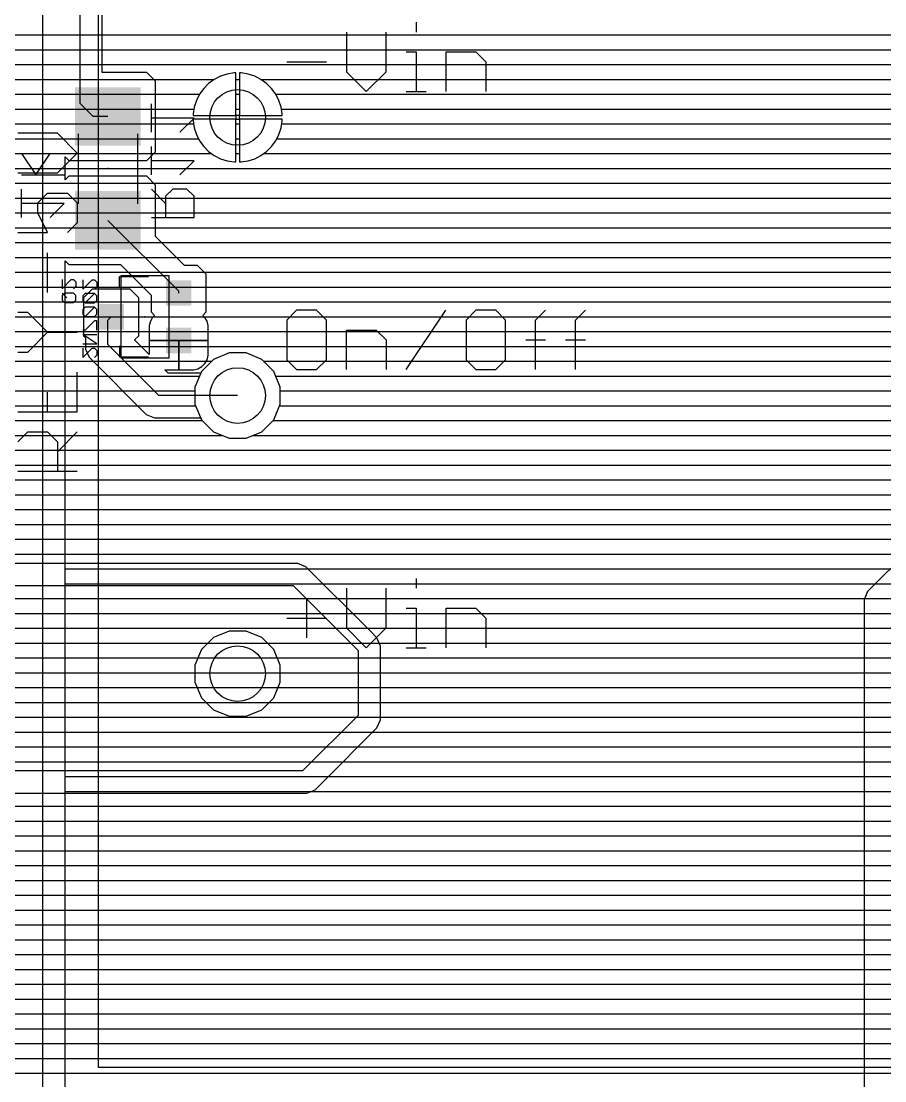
# Model space of a CAD drawing. Extents: x -0.64 to 6, y -0.15 to 7.8.
# Drawn here: x 3.266 to 4.198, y 3.976 to 5.119 of the extents above; entities that cross this region are included whole.
import ezdxf

# ---------------------------------------------------------------- set-up
doc = ezdxf.new("R2010")
doc.units = 0
for name, color, linetype in [('1', 22, 'CONTINUOUS'), ('16', 175, 'CONTINUOUS'), ('17', 82, 'CONTINUOUS'), ('21', 253, 'CONTINUOUS'), ('22', 253, 'CONTINUOUS'), ('24', 7, 'CONTINUOUS'), ('25', 253, 'CONTINUOUS'), ('26', 253, 'CONTINUOUS'), ('28', 253, 'CONTINUOUS'), ('52', 253, 'CONTINUOUS')]:
    doc.layers.add(name, color=color, linetype=linetype)

# ---------------------------------------------------------------- blocks, each defined once
blk = doc.blocks.new('RECT')
blk.add_solid([(-0.5, -0.5), (0.5, -0.5), (-0.5, 0.5), (0.5, 0.5)])
blk = doc.blocks.new('ROUNDP')
blk.add_circle((0, 0), 0.5)

msp = doc.modelspace()

# ---------------------------------------------------------------- linework, layer by layer
at = {"layer": '1'}
for p, q in [((3.18348, 5.104), (5.661, 5.104)), ((3.1756, 5.088), (5.661, 5.088)), ((3.048016, 5.072), (5.469727, 5.072)), ((3.048016, 5.056), (3.474769, 5.056)), ((3.474843, 5.056053), (3.46873, 5.051612)), ((3.481574, 5.059483), (3.474843, 5.056053)), ((3.48876, 5.061818), (3.481574, 5.059483)), ((3.496222, 5.063), (3.48876, 5.061818)), ((3.498, 5.063), (3.496222, 5.063)), ((3.498, 5.017001), (3.498, 5.063)), ((3.498, 5.056), (3.502, 5.056)), ((3.502, 5.063), (3.502, 5.017001)), ((3.503778, 5.063), (3.502, 5.063)), ((3.51124, 5.061818), (3.503778, 5.063)), ((3.518426, 5.059483), (3.51124, 5.061818)), ((3.525157, 5.056053), (3.518426, 5.059483)), ((3.53127, 5.051612), (3.525157, 5.056053)), ((3.525231, 5.056), (5.45016, 5.056)), ((3.463388, 5.04627), (3.458947, 5.040157)), ((3.46873, 5.051612), (3.463388, 5.04627)), ((3.536612, 5.04627), (3.53127, 5.051612)), ((3.541053, 5.040157), (3.536612, 5.04627)), ((3.048016, 5.04), (3.458867, 5.04)), ((3.455517, 5.033426), (3.453182, 5.02624)), ((3.458947, 5.040157), (3.455517, 5.033426)), ((3.498, 5.04), (3.502, 5.04)), ((3.544483, 5.033426), (3.541053, 5.040157)), ((3.541133, 5.04), (5.440541, 5.04)), ((3.546818, 5.02624), (3.544483, 5.033426)), ((3.217113, 5.024), (3.452827, 5.024)), ((3.453182, 5.02624), (3.452, 5.018778)), ((3.452, 5.018778), (3.452, 5.017)), ((3.498, 5.024), (3.502, 5.024)), ((3.548, 5.018778), (3.546818, 5.02624)), ((3.547173, 5.024), (5.436128, 5.024)), ((3.548, 5.017), (3.548, 5.018778)), ((3.222, 5.008), (3.45251, 5.008)), ((3.452, 5.017), (3.497999, 5.017)), ((3.497999, 5.013), (3.452, 5.013)), ((3.452, 5.013), (3.452, 5.011222)), ((3.452, 5.011222), (3.453182, 5.00376)), ((3.497999, 5.017), (3.497999, 5.013)), ((3.502, 5.017001), (3.498, 5.017001)), ((3.498, 4.967), (3.498, 5.012999)), ((3.498, 5.012999), (3.502, 5.012999)), ((3.498, 5.008), (3.502, 5.008)), ((3.502, 5.012999), (3.502, 4.967)), ((3.502001, 5.013), (3.502001, 5.017)), ((3.502001, 5.017), (3.548, 5.017)), ((3.548, 5.013), (3.502001, 5.013)), ((3.546818, 5.00376), (3.548, 5.011222)), ((3.547489, 5.008), (5.492499, 5.008)), ((3.548, 5.011222), (3.548, 5.013)), ((3.453182, 5.00376), (3.455517, 4.996574)), ((3.455517, 4.996574), (3.458947, 4.989843)), ((3.541053, 4.989843), (3.544483, 4.996574)), ((3.544483, 4.996574), (3.546818, 5.00376)), ((3.222, 4.992), (3.457847, 4.992)), ((3.458947, 4.989843), (3.463388, 4.98373)), ((3.498, 4.992), (3.502, 4.992)), ((3.536612, 4.98373), (3.541053, 4.989843)), ((3.542152, 4.992), (5.439712, 4.992)), ((3.222, 4.976), (3.472016, 4.976)), ((3.463388, 4.98373), (3.46873, 4.978388)), ((3.46873, 4.978388), (3.474843, 4.973947)), ((3.474843, 4.973947), (3.481574, 4.970517)), ((3.498, 4.976), (3.502, 4.976)), ((3.518426, 4.970517), (3.525157, 4.973947)), ((3.525157, 4.973947), (3.53127, 4.978388)), ((3.527983, 4.976), (5.448625, 4.976)), ((3.53127, 4.978388), (3.536612, 4.98373)), ((3.481574, 4.970517), (3.48876, 4.968182)), ((3.48876, 4.968182), (3.496222, 4.967)), ((3.496222, 4.967), (3.498, 4.967)), ((3.502, 4.967), (3.503778, 4.967)), ((3.503778, 4.967), (3.51124, 4.968182)), ((3.51124, 4.968182), (3.518426, 4.970517)), ((3.222, 4.96), (5.466263, 4.96)), ((3.222, 4.944), (5.661, 4.944)), ((3.222, 4.928), (5.661, 4.928)), ((3.222, 4.912), (5.48991, 4.912)), ((3.222, 4.896), (5.463192, 4.896)), ((3.222, 4.88), (5.454404, 4.88)), ((3.222, 4.864), (5.497999, 4.864)), ((3.222, 4.848), (5.455053, 4.848)), ((3.222, 4.832), (5.465118, 4.832)), ((3.222, 4.816), (5.661, 4.816)), ((3.222, 4.8), (5.661, 4.8)), ((3.222, 4.784), (5.661, 4.784)), ((3.222, 4.768), (5.661, 4.768)), ((3.49085, 4.761), (3.473943, 4.753997)), ((3.50915, 4.761), (3.49085, 4.761)), ((3.526057, 4.753997), (3.50915, 4.761)), ((3.222, 4.752), (3.471946, 4.752)), ((3.473943, 4.753997), (3.461003, 4.741057)), ((3.538997, 4.741057), (3.526057, 4.753997)), ((3.528054, 4.752), (5.471946, 4.752)), ((3.222, 4.736), (3.458908, 4.736)), ((3.461003, 4.741057), (3.454, 4.72415)), ((3.546, 4.72415), (3.538997, 4.741057)), ((3.541092, 4.736), (5.458908, 4.736)), ((3.454, 4.72415), (3.454, 4.70585)), ((3.546, 4.70585), (3.546, 4.72415)), ((3.222, 4.72), (3.454, 4.72)), ((3.546, 4.72), (5.454, 4.72)), ((3.222, 4.704), (3.454766, 4.704)), ((3.454, 4.70585), (3.461003, 4.688943)), ((3.538997, 4.688943), (3.546, 4.70585)), ((3.545234, 4.704), (5.454766, 4.704)), ((3.222, 4.688), (3.461946, 4.688)), ((3.461003, 4.688943), (3.473943, 4.676003)), ((3.526057, 4.676003), (3.538997, 4.688943)), ((3.538054, 4.688), (5.461946, 4.688)), ((3.473943, 4.676003), (3.49085, 4.669)), ((3.50915, 4.669), (3.526057, 4.676003)), ((3.222, 4.672), (3.483607, 4.672)), ((3.49085, 4.669), (3.50915, 4.669)), ((3.516392, 4.672), (5.483607, 4.672)), ((3.222, 4.656), (5.661, 4.656)), ((3.222, 4.64), (5.661, 4.64)), ((3.222, 4.624), (5.661, 4.624)), ((3.222, 4.608), (5.483608, 4.608)), ((3.222, 4.592), (5.461946, 4.592)), ((3.222, 4.576), (5.454766, 4.576)), ((3.222, 4.56), (5.454, 4.56)), ((3.222, 4.544), (5.458908, 4.544)), ((3.564774, 4.534), (3.222, 4.534)), ((3.573595, 4.530346), (3.564774, 4.534)), ((3.643595, 4.460346), (3.573595, 4.530346)), ((3.575941, 4.528), (5.471946, 4.528)), ((3.11, 4.51), (3.56, 4.51)), ((3.56, 4.51), (3.63, 4.44)), ((3.591941, 4.512), (5.661, 4.512)), ((3.096, 4.496), (3.574, 4.496)), ((3.607941, 4.496), (5.661, 4.496)), ((3.08, 4.48), (3.59, 4.48)), ((3.623941, 4.48), (5.661, 4.48)), ((3.064, 4.464), (3.606, 4.464)), ((3.639941, 4.464), (5.460612, 4.464)), ((3.650346, 4.453595), (3.643595, 4.460346)), ((3.643595, 4.460346), (3.643595, 4.460346)), ((3.06, 4.448), (3.622, 4.448)), ((3.654, 4.444774), (3.650346, 4.453595)), ((3.652664, 4.448), (5.44602, 4.448)), ((3.63, 4.44), (3.63, 4.37)), ((3.654, 4.365226), (3.654, 4.444774)), ((3.06, 4.432), (3.63, 4.432)), ((3.654, 4.432), (5.439392, 4.432)), ((3.06, 4.416), (3.63, 4.416)), ((3.654, 4.416), (5.4375, 4.416)), ((3.06, 4.4), (3.63, 4.4)), ((3.654, 4.4), (5.438564, 4.4)), ((3.06, 4.384), (3.63, 4.384)), ((3.654, 4.384), (5.445191, 4.384)), ((3.06, 4.368), (3.628, 4.368)), ((3.63, 4.37), (3.57, 4.31)), ((3.654, 4.368), (5.458612, 4.368)), ((3.590346, 4.296405), (3.650346, 4.356405)), ((3.650346, 4.356405), (3.654, 4.365226)), ((3.06, 4.352), (3.612, 4.352)), ((3.645941, 4.352), (5.661, 4.352)), ((3.074, 4.336), (3.596, 4.336)), ((3.629941, 4.336), (5.661, 4.336)), ((3.09, 4.32), (3.58, 4.32)), ((3.57, 4.31), (3.1, 4.31)), ((3.613941, 4.32), (5.661, 4.32)), ((3.597941, 4.304), (5.661, 4.304)), ((3.574774, 4.286), (3.583595, 4.289654)), ((3.579602, 4.288), (5.661, 4.288)), ((3.583595, 4.289654), (3.590346, 4.296405)), ((3.222, 4.286), (3.574774, 4.286)), ((3.222, 4.272), (5.661, 4.272)), ((3.222, 4.256), (5.661, 4.256)), ((3.222, 4.24), (5.661, 4.24)), ((3.222, 4.224), (5.661, 4.224)), ((3.222, 4.208), (5.661, 4.208)), ((3.222, 4.192), (5.661, 4.192)), ((3.222, 4.176), (5.661, 4.176)), ((3.222, 4.16), (5.661, 4.16)), ((3.222, 4.144), (5.661, 4.144)), ((3.222, 4.128), (5.661, 4.128)), ((3.222, 4.112), (5.661, 4.112)), ((3.222, 4.096), (5.661, 4.096)), ((3.222, 4.08), (5.661, 4.08)), ((3.222, 4.064), (5.661, 4.064)), ((3.222, 4.048), (5.661, 4.048)), ((3.222, 4.032), (5.661, 4.032)), ((3.222, 4.016), (5.661, 4.016)), ((3.222, 4), (5.661, 4)), ((3.222, 3.984), (5.661, 3.984))]:
    msp.add_line(p, q, dxfattribs=at)
at = {"layer": '16'}
for p, q in [((3.29, 3.53), (3.29, 5.29)), ((3.33, 5.03), (3.33, 5.29)), ((3.354, 5.06348), (3.354, 5.269452)), ((3.354, 5.104), (5.656, 5.104)), ((3.354, 5.088), (5.656, 5.088)), ((3.354, 5.072), (5.469727, 5.072)), ((3.402119, 5.06348), (3.354, 5.06348)), ((3.411492, 5.054108), (3.402119, 5.06348)), ((3.4096, 5.056), (3.474769, 5.056)), ((3.411492, 4.977861), (3.411492, 5.054108)), ((3.474843, 5.056053), (3.46873, 5.051612)), ((3.481574, 5.059483), (3.474843, 5.056053)), ((3.48876, 5.061818), (3.481574, 5.059483)), ((3.496222, 5.063), (3.48876, 5.061818)), ((3.498, 5.063), (3.496222, 5.063)), ((3.498, 5.017001), (3.498, 5.063)), ((3.498, 5.056), (3.502, 5.056)), ((3.502, 5.063), (3.502, 5.017001)), ((3.503778, 5.063), (3.502, 5.063)), ((3.51124, 5.061818), (3.503778, 5.063)), ((3.518426, 5.059483), (3.51124, 5.061818)), ((3.525157, 5.056053), (3.518426, 5.059483)), ((3.53127, 5.051612), (3.525157, 5.056053)), ((3.525231, 5.056), (5.45016, 5.056)), ((3.463388, 5.04627), (3.458947, 5.040157)), ((3.46873, 5.051612), (3.463388, 5.04627)), ((3.536612, 5.04627), (3.53127, 5.051612)), ((3.541053, 5.040157), (3.536612, 5.04627)), ((3.344016, 5.015984), (3.33, 5.03)), ((3.411492, 5.04), (3.458867, 5.04)), ((3.455517, 5.033426), (3.453182, 5.02624)), ((3.458947, 5.040157), (3.455517, 5.033426)), ((3.498, 5.04), (3.502, 5.04)), ((3.544483, 5.033426), (3.541053, 5.040157)), ((3.541133, 5.04), (5.440541, 5.04)), ((3.546818, 5.02624), (3.544483, 5.033426)), ((3.411492, 5.024), (3.452827, 5.024)), ((3.453182, 5.02624), (3.452, 5.018778)), ((3.452, 5.018778), (3.452, 5.017)), ((3.498, 5.024), (3.502, 5.024)), ((3.548, 5.018778), (3.546818, 5.02624)), ((3.547173, 5.024), (5.436128, 5.024)), ((3.548, 5.017), (3.548, 5.018778)), ((3.36, 5.015984), (3.344016, 5.015984)), ((3.411492, 5.008), (3.45251, 5.008)), ((3.452, 5.017), (3.497999, 5.017)), ((3.497999, 5.013), (3.452, 5.013)), ((3.452, 5.013), (3.452, 5.011222)), ((3.452, 5.011222), (3.453182, 5.00376)), ((3.497999, 5.017), (3.497999, 5.013)), ((3.502, 5.017001), (3.498, 5.017001)), ((3.498, 4.967), (3.498, 5.012999)), ((3.498, 5.012999), (3.502, 5.012999)), ((3.498, 5.008), (3.502, 5.008)), ((3.502, 5.012999), (3.502, 4.967)), ((3.502001, 5.013), (3.502001, 5.017)), ((3.502001, 5.017), (3.548, 5.017)), ((3.548, 5.013), (3.502001, 5.013)), ((3.546818, 5.00376), (3.548, 5.011222)), ((3.547489, 5.008), (5.492499, 5.008)), ((3.548, 5.011222), (3.548, 5.013)), ((3.453182, 5.00376), (3.455517, 4.996574)), ((3.455517, 4.996574), (3.458947, 4.989843)), ((3.541053, 4.989843), (3.544483, 4.996574)), ((3.544483, 4.996574), (3.546818, 5.00376)), ((3.411492, 4.992), (3.457847, 4.992)), ((3.458947, 4.989843), (3.463388, 4.98373)), ((3.498, 4.992), (3.502, 4.992)), ((3.536612, 4.98373), (3.541053, 4.989843)), ((3.542152, 4.992), (5.439712, 4.992)), ((3.402119, 4.968488), (3.411492, 4.977861)), ((3.409631, 4.976), (3.472016, 4.976)), ((3.463388, 4.98373), (3.46873, 4.978388)), ((3.46873, 4.978388), (3.474843, 4.973947)), ((3.474843, 4.973947), (3.481574, 4.970517)), ((3.498, 4.976), (3.502, 4.976)), ((3.518426, 4.970517), (3.525157, 4.973947)), ((3.525157, 4.973947), (3.53127, 4.978388)), ((3.527983, 4.976), (5.448625, 4.976)), ((3.53127, 4.978388), (3.536612, 4.98373)), ((3.314, 4.947631), (3.314, 4.972369)), ((3.314, 4.972369), (3.31788, 4.968488)), ((3.31788, 4.968488), (3.402119, 4.968488)), ((3.481574, 4.970517), (3.48876, 4.968182)), ((3.48876, 4.968182), (3.496222, 4.967)), ((3.496222, 4.967), (3.498, 4.967)), ((3.502, 4.967), (3.503778, 4.967)), ((3.503778, 4.967), (3.51124, 4.968182)), ((3.51124, 4.968182), (3.518426, 4.970517)), ((3.314, 4.96), (5.466263, 4.96)), ((3.31788, 4.951512), (3.314, 4.947631)), ((3.402119, 4.951512), (3.31788, 4.951512)), ((3.411492, 4.942139), (3.402119, 4.951512)), ((3.409631, 4.944), (5.656, 4.944)), ((3.411492, 4.886465), (3.411492, 4.942139)), ((3.411492, 4.928), (5.656, 4.928)), ((3.436417, 4.827598), (3.36, 4.904016)), ((3.411492, 4.912), (5.48991, 4.912)), ((3.411492, 4.896), (5.463192, 4.896)), ((3.442587, 4.85537), (3.411492, 4.886465)), ((3.417957, 4.88), (5.454404, 4.88)), ((3.314, 3.56098), (3.314, 4.8604)), ((3.314, 4.8604), (3.31788, 4.85652)), ((3.433957, 4.864), (5.497999, 4.864)), ((3.314, 4.848), (3.382075, 4.848)), ((3.31788, 4.85652), (3.373555, 4.85652)), ((3.373555, 4.85652), (3.406638, 4.823437)), ((3.456824, 4.85537), (3.442587, 4.85537)), ((3.466197, 4.845997), (3.456824, 4.85537)), ((3.464194, 4.848), (5.455053, 4.848)), ((3.466197, 4.805184), (3.466197, 4.845997)), ((3.314, 4.832), (3.398075, 4.832)), ((3.343176, 4.829779), (3.333803, 4.820407)), ((3.38399, 4.829779), (3.343176, 4.829779)), ((3.393362, 4.820407), (3.38399, 4.829779)), ((3.436417, 4.825591), (3.436417, 4.827598)), ((3.466197, 4.832), (5.465118, 4.832)), ((3.314, 4.816), (3.333803, 4.816)), ((3.333803, 4.820407), (3.333803, 4.779593)), ((3.393362, 4.779593), (3.393362, 4.820407)), ((3.393362, 4.816), (3.406638, 4.816)), ((3.406638, 4.823437), (3.406638, 4.805184)), ((3.466197, 4.816), (5.656, 4.816)), ((3.406638, 4.805184), (3.410407, 4.801414)), ((3.410407, 4.801414), (3.408234, 4.799241)), ((3.462427, 4.801414), (3.466197, 4.805184)), ((3.4646, 4.799241), (3.462427, 4.801414)), ((3.314, 4.8), (3.333803, 4.8)), ((3.36, 4.796417), (3.363583, 4.8)), ((3.36, 4.77), (3.36, 4.796417)), ((3.393362, 4.8), (3.408993, 4.8)), ((3.405864, 4.795137), (3.404638, 4.790559)), ((3.404638, 4.790559), (3.404638, 4.77441)), ((3.408234, 4.799241), (3.405864, 4.795137)), ((3.463842, 4.8), (5.656, 4.8)), ((3.46697, 4.795137), (3.4646, 4.799241)), ((3.468197, 4.790559), (3.46697, 4.795137)), ((3.468197, 4.77441), (3.468197, 4.790559)), ((3.314, 4.784), (3.333803, 4.784)), ((3.333803, 4.779593), (3.336, 4.777396)), ((3.388855, 4.775086), (3.393362, 4.779593)), ((3.393362, 4.784), (3.404638, 4.784)), ((3.468197, 4.784), (5.656, 4.784)), ((3.314, 4.768), (3.336, 4.768)), ((3.336, 4.777396), (3.336, 4.765226)), ((3.415, 4.715), (3.36, 4.77)), ((3.404638, 4.759303), (3.388855, 4.775086)), ((3.395941, 4.768), (3.404638, 4.768)), ((3.404638, 4.77441), (3.436416, 4.77441)), ((3.436416, 4.774409), (3.404638, 4.774409)), ((3.404638, 4.774409), (3.404638, 4.759303)), ((3.436416, 4.77441), (3.436416, 4.774409)), ((3.436417, 4.74263), (3.436417, 4.774408)), ((3.436417, 4.774408), (3.436418, 4.774408)), ((3.436417, 4.768), (3.436418, 4.768)), ((3.436418, 4.774408), (3.436418, 4.74263)), ((3.436419, 4.774409), (3.436419, 4.77441)), ((3.436419, 4.77441), (3.468197, 4.77441)), ((3.468197, 4.774409), (3.436419, 4.774409)), ((3.468197, 4.75826), (3.468197, 4.774409)), ((3.468197, 4.768), (5.656, 4.768)), ((3.336, 4.765226), (3.339654, 4.756405)), ((3.339654, 4.756405), (3.401405, 4.694654)), ((3.46697, 4.753682), (3.468197, 4.75826)), ((3.49085, 4.761), (3.473943, 4.753997)), ((3.50915, 4.761), (3.49085, 4.761)), ((3.526057, 4.753997), (3.50915, 4.761)), ((3.314, 4.752), (3.344059, 4.752)), ((3.436417, 4.752), (3.436418, 4.752)), ((3.452567, 4.74263), (3.457145, 4.743857)), ((3.457145, 4.743857), (3.461249, 4.746226)), ((3.473943, 4.753997), (3.461003, 4.741057)), ((3.461249, 4.746226), (3.4646, 4.749578)), ((3.4646, 4.749578), (3.46697, 4.753682)), ((3.465999, 4.752), (3.471946, 4.752)), ((3.538997, 4.741057), (3.526057, 4.753997)), ((3.528054, 4.752), (5.471946, 4.752)), ((3.314, 4.736), (3.360059, 4.736)), ((3.424941, 4.739), (3.421311, 4.74263)), ((3.421311, 4.74263), (3.436417, 4.74263)), ((3.460151, 4.739), (3.424941, 4.739)), ((3.436418, 4.74263), (3.452567, 4.74263)), ((3.461003, 4.741057), (3.460151, 4.739)), ((3.546, 4.72415), (3.538997, 4.741057)), ((3.541092, 4.736), (5.458908, 4.736)), ((3.546, 4.70585), (3.546, 4.72415)), ((3.314, 4.72), (3.376059, 4.72)), ((3.5, 4.715), (3.415, 4.715)), ((3.546, 4.72), (5.454, 4.72)), ((3.314, 4.704), (3.392059, 4.704)), ((3.538997, 4.688943), (3.546, 4.70585)), ((3.545234, 4.704), (5.454766, 4.704)), ((3.314, 4.688), (3.461946, 4.688)), ((3.401405, 4.694654), (3.410226, 4.691)), ((3.410226, 4.691), (3.460151, 4.691)), ((3.460151, 4.691), (3.461003, 4.688943)), ((3.461003, 4.688943), (3.473943, 4.676003)), ((3.526057, 4.676003), (3.538997, 4.688943)), ((3.538054, 4.688), (5.461946, 4.688)), ((3.473943, 4.676003), (3.49085, 4.669)), ((3.50915, 4.669), (3.526057, 4.676003)), ((3.314, 4.672), (3.483607, 4.672)), ((3.49085, 4.669), (3.50915, 4.669)), ((3.516392, 4.672), (5.483607, 4.672)), ((3.314, 4.656), (5.656, 4.656)), ((3.314, 4.64), (4.316059, 4.64)), ((4.309654, 4.633595), (4.179654, 4.503595)), ((3.314, 4.624), (4.300059, 4.624)), ((3.314, 4.608), (4.284059, 4.608)), ((3.314, 4.592), (4.268059, 4.592)), ((3.314, 4.576), (4.252059, 4.576)), ((3.314, 4.56), (4.236059, 4.56)), ((3.314, 4.544), (4.220059, 4.544)), ((3.314, 4.528), (4.204059, 4.528)), ((3.314, 4.512), (4.188059, 4.512)), ((3.314, 4.496), (4.176508, 4.496)), ((4.179654, 4.503595), (4.176, 4.494774)), ((4.176, 4.494774), (4.176, 1.055226)), ((3.314, 4.48), (4.176, 4.48)), ((3.314, 4.464), (4.176, 4.464)), ((3.49085, 4.461), (3.473943, 4.453997)), ((3.50915, 4.461), (3.49085, 4.461)), ((3.526057, 4.453997), (3.50915, 4.461)), ((3.314, 4.448), (3.467946, 4.448)), ((3.473943, 4.453997), (3.461003, 4.441057)), ((3.538997, 4.441057), (3.526057, 4.453997)), ((3.532054, 4.448), (4.176, 4.448)), ((3.461003, 4.441057), (3.454, 4.42415)), ((3.546, 4.42415), (3.538997, 4.441057)), ((3.314, 4.432), (3.457252, 4.432)), ((3.454, 4.42415), (3.454, 4.40585)), ((3.542748, 4.432), (4.176, 4.432)), ((3.546, 4.40585), (3.546, 4.42415)), ((3.314, 4.416), (3.454, 4.416)), ((3.546, 4.416), (4.176, 4.416)), ((3.454, 4.40585), (3.461003, 4.388943)), ((3.538997, 4.388943), (3.546, 4.40585)), ((3.314, 4.4), (3.456423, 4.4)), ((3.543577, 4.4), (4.176, 4.4)), ((3.314, 4.384), (3.465946, 4.384)), ((3.461003, 4.388943), (3.473943, 4.376003)), ((3.526057, 4.376003), (3.538997, 4.388943)), ((3.534054, 4.384), (4.176, 4.384)), ((3.314, 4.368), (4.176, 4.368)), ((3.473943, 4.376003), (3.49085, 4.369)), ((3.49085, 4.369), (3.50915, 4.369)), ((3.50915, 4.369), (3.526057, 4.376003)), ((3.314, 4.352), (4.176, 4.352)), ((3.314, 4.336), (4.176, 4.336)), ((3.314, 4.32), (4.176, 4.32)), ((3.314, 4.304), (4.176, 4.304)), ((3.314, 4.288), (4.176, 4.288)), ((3.314, 4.272), (4.176, 4.272)), ((3.314, 4.256), (4.176, 4.256)), ((3.314, 4.24), (4.176, 4.24)), ((3.314, 4.224), (4.176, 4.224)), ((3.314, 4.208), (4.176, 4.208)), ((3.314, 4.192), (4.176, 4.192)), ((3.314, 4.176), (4.176, 4.176)), ((3.314, 4.16), (4.176, 4.16)), ((3.314, 4.144), (4.176, 4.144)), ((3.314, 4.128), (4.176, 4.128)), ((3.314, 4.112), (4.176, 4.112)), ((3.314, 4.096), (4.176, 4.096)), ((3.314, 4.08), (4.176, 4.08)), ((3.314, 4.064), (4.176, 4.064)), ((3.314, 4.048), (4.176, 4.048)), ((3.314, 4.032), (4.176, 4.032)), ((3.314, 4.016), (4.176, 4.016)), ((3.314, 4), (4.176, 4)), ((3.314, 3.984), (4.176, 3.984))]:
    msp.add_line(p, q, dxfattribs=at)
at = {"layer": '21'}
for p, q in [((3.35, 3.99), (3.35, 5.44)), ((3.305648, 4.997978), (3.262945, 4.997978)), ((3.327, 4.976626), (3.305648, 4.997978)), ((3.305648, 4.955275), (3.327, 4.976626)), ((3.262945, 4.955275), (3.305648, 4.955275)), ((3.284297, 4.922847), (3.294973, 4.933523)), ((3.294973, 4.933523), (3.316324, 4.933523)), ((3.316324, 4.933523), (3.327, 4.922847)), ((3.284297, 4.912171), (3.284297, 4.922847)), ((3.327, 4.922847), (3.327, 4.901496)), ((3.294973, 4.89082), (3.284297, 4.912171)), ((3.327, 4.901496), (3.316324, 4.89082)), ((3.262945, 4.89082), (3.294973, 4.89082)), ((3.294973, 4.826365), (3.294973, 4.869068)), ((3.273621, 4.804613), (3.262945, 4.804613)), ((3.294973, 4.783261), (3.273621, 4.804613)), ((3.273621, 4.76191), (3.294973, 4.783261)), ((3.294973, 4.783261), (3.327, 4.783261)), ((3.262945, 4.76191), (3.273621, 4.76191)), ((3.327, 4.697455), (3.327, 4.740158)), ((3.294973, 4.697455), (3.294973, 4.718806)), ((3.262945, 4.697455), (3.327, 4.697455)), ((3.262945, 4.665027), (3.273621, 4.675703)), ((3.273621, 4.675703), (3.294973, 4.675703)), ((3.294973, 4.675703), (3.305648, 4.665027)), ((3.305648, 4.654352), (3.327, 4.675703)), ((3.305648, 4.665027), (3.305648, 4.633)), ((3.327, 4.633), (3.262945, 4.633)), ((5.65, 3.99), (3.35, 3.99))]:
    msp.add_line(p, q, dxfattribs=at)
at = {"layer": '22'}
for p, q in [((3.372441, 4.831496), (3.372441, 4.843307)), ((3.372441, 4.843307), (3.403937, 4.843307)), ((3.372441, 4.768504), (3.372441, 4.756693)), ((3.372441, 4.756693), (3.403937, 4.756693))]:
    msp.add_line(p, q, dxfattribs=at)
at = {"layer": '24'}
for p in [(3.36, 4.96), (3.4, 4.8)]:
    msp.add_point(p, dxfattribs=at)
at = {"layer": '25'}
for p, q in [((3.692586, 5.11773), (3.692586, 5.107055)), ((3.617455, 5.107055), (3.617455, 5.064352)), ((3.660158, 5.064352), (3.660158, 5.107055)), ((3.68191, 5.085703), (3.692586, 5.085703)), ((3.692586, 5.085703), (3.692586, 5.043)), ((3.72488, 5.043), (3.72488, 5.085703)), ((3.72488, 5.085703), (3.756907, 5.085703)), ((3.756907, 5.085703), (3.767583, 5.075027)), ((3.553, 5.075027), (3.595703, 5.075027)), ((3.617455, 5.064352), (3.638806, 5.043)), ((3.638806, 5.043), (3.660158, 5.064352)), ((3.767583, 5.075027), (3.767583, 5.043)), ((3.68191, 5.043), (3.703261, 5.043)), ((3.563676, 4.807055), (3.553, 4.796379)), ((3.585027, 4.807055), (3.563676, 4.807055)), ((3.595703, 4.796379), (3.585027, 4.807055)), ((3.68191, 4.743), (3.724613, 4.807055)), ((3.757041, 4.807055), (3.746365, 4.796379)), ((3.778392, 4.807055), (3.757041, 4.807055)), ((3.789068, 4.796379), (3.778392, 4.807055)), ((3.821496, 4.796379), (3.832171, 4.807055)), ((3.864466, 4.796379), (3.875141, 4.807055)), ((3.553, 4.796379), (3.553, 4.753676)), ((3.595703, 4.753676), (3.595703, 4.796379)), ((3.746365, 4.796379), (3.746365, 4.753676)), ((3.789068, 4.753676), (3.789068, 4.796379)), ((3.821496, 4.743), (3.821496, 4.796379)), ((3.864466, 4.743), (3.864466, 4.796379)), ((3.617455, 4.743), (3.617455, 4.785703)), ((3.617455, 4.785703), (3.649482, 4.785703)), ((3.649482, 4.785703), (3.660158, 4.775027)), ((3.660158, 4.775027), (3.660158, 4.743)), ((3.81082, 4.775027), (3.832171, 4.775027)), ((3.85379, 4.775027), (3.875141, 4.775027)), ((3.553, 4.753676), (3.563676, 4.743)), ((3.585027, 4.743), (3.595703, 4.753676)), ((3.746365, 4.753676), (3.757041, 4.743)), ((3.778392, 4.743), (3.789068, 4.753676)), ((3.563676, 4.743), (3.585027, 4.743)), ((3.757041, 4.743), (3.778392, 4.743)), ((3.692586, 4.51773), (3.692586, 4.507055)), ((3.617455, 4.507055), (3.617455, 4.464352)), ((3.660158, 4.464352), (3.660158, 4.507055)), ((3.574352, 4.496379), (3.574352, 4.453676)), ((3.68191, 4.485703), (3.692586, 4.485703)), ((3.692586, 4.485703), (3.692586, 4.443)), ((3.72488, 4.443), (3.72488, 4.485703)), ((3.72488, 4.485703), (3.756907, 4.485703)), ((3.756907, 4.485703), (3.767583, 4.475027)), ((3.553, 4.475027), (3.595703, 4.475027)), ((3.767583, 4.475027), (3.767583, 4.443)), ((3.617455, 4.464352), (3.638806, 4.443)), ((3.638806, 4.443), (3.660158, 4.464352)), ((3.68191, 4.443), (3.703261, 4.443))]:
    msp.add_line(p, q, dxfattribs=at)
at = {"layer": '26'}
for p, q in [((3.407, 4.999078), (3.407, 5.029771)), ((3.453039, 5.014425), (3.407, 5.014425)), ((3.437693, 4.999078), (3.453039, 5.014425)), ((3.407, 4.953039), (3.407, 4.983732)), ((3.453039, 4.968386), (3.407, 4.968386)), ((3.437693, 4.953039), (3.453039, 4.968386)), ((3.422346, 4.922346), (3.407, 4.937693)), ((3.43002, 4.937693), (3.422346, 4.93002)), ((3.422346, 4.93002), (3.422346, 4.907)), ((3.445366, 4.937693), (3.43002, 4.937693)), ((3.453039, 4.93002), (3.445366, 4.937693)), ((3.453039, 4.907), (3.453039, 4.93002)), ((3.407, 4.907), (3.453039, 4.907)), ((3.310563, 4.840087), (3.310563, 4.830078)), ((3.310563, 4.830078), (3.320571, 4.840087)), ((3.320571, 4.840087), (3.323074, 4.840087)), ((3.323074, 4.840087), (3.325576, 4.837585)), ((3.325576, 4.837585), (3.325576, 4.83258)), ((3.313065, 4.825354), (3.310563, 4.822852)), ((3.315567, 4.82035), (3.310563, 4.825354)), ((3.323074, 4.825354), (3.313065, 4.825354)), ((3.325576, 4.83258), (3.323074, 4.830078)), ((3.325576, 4.822852), (3.323074, 4.825354)), ((3.310563, 4.822852), (3.310563, 4.817848)), ((3.310563, 4.817848), (3.313065, 4.815346)), ((3.313065, 4.815346), (3.323074, 4.815346)), ((3.323074, 4.815346), (3.325576, 4.817848)), ((3.325576, 4.817848), (3.325576, 4.822852))]:
    msp.add_line(p, q, dxfattribs=at)
at = {"layer": '28'}
for p, q in [((3.267, 4.976059), (3.282346, 4.953039)), ((3.282346, 4.953039), (3.297693, 4.976059)), ((3.267, 4.953039), (3.313039, 4.953039)), ((3.267, 4.907), (3.267, 4.937693)), ((3.313039, 4.922346), (3.267, 4.922346)), ((3.297693, 4.907), (3.313039, 4.922346)), ((3.332945, 4.839713), (3.332945, 4.829704)), ((3.332945, 4.829704), (3.342953, 4.839713)), ((3.342953, 4.839713), (3.345455, 4.839713)), ((3.345455, 4.839713), (3.347958, 4.837211)), ((3.347958, 4.837211), (3.347958, 4.832206)), ((3.335447, 4.82498), (3.332945, 4.822478)), ((3.345455, 4.82498), (3.335447, 4.82498)), ((3.335447, 4.814972), (3.345455, 4.82498)), ((3.347958, 4.832206), (3.345455, 4.829704)), ((3.347958, 4.822478), (3.345455, 4.82498)), ((3.332945, 4.822478), (3.332945, 4.817474)), ((3.332945, 4.817474), (3.335447, 4.814972)), ((3.335447, 4.814972), (3.345455, 4.814972)), ((3.345455, 4.814972), (3.347958, 4.817474)), ((3.347958, 4.817474), (3.347958, 4.822478)), ((3.335447, 4.810248), (3.332945, 4.807745)), ((3.332945, 4.807745), (3.332945, 4.802741)), ((3.332945, 4.802741), (3.335447, 4.800239)), ((3.345455, 4.810248), (3.335447, 4.810248)), ((3.335447, 4.800239), (3.345455, 4.810248)), ((3.347958, 4.807745), (3.345455, 4.810248)), ((3.345455, 4.800239), (3.347958, 4.802741)), ((3.347958, 4.802741), (3.347958, 4.807745)), ((3.335447, 4.800239), (3.345455, 4.800239)), ((3.345455, 4.795515), (3.335447, 4.785507)), ((3.347958, 4.795515), (3.345455, 4.795515)), ((3.347958, 4.785507), (3.347958, 4.795515)), ((3.335447, 4.785507), (3.332945, 4.785507)), ((3.347958, 4.770774), (3.332945, 4.780782)), ((3.332945, 4.780782), (3.347958, 4.780782)), ((3.332945, 4.770774), (3.347958, 4.770774)), ((3.332945, 4.76605), (3.332945, 4.756041)), ((3.332945, 4.756041), (3.342953, 4.76605)), ((3.342953, 4.76605), (3.345455, 4.76605)), ((3.345455, 4.76605), (3.347958, 4.763548)), ((3.347958, 4.758544), (3.345455, 4.756041)), ((3.347958, 4.763548), (3.347958, 4.758544))]:
    msp.add_line(p, q, dxfattribs=at)
at = {"layer": '52'}
for p, q in [((3.328, 4.9975), (3.328, 4.922)), ((3.392, 4.9975), (3.392, 4.922)), ((3.426, 4.844189), (3.374, 4.844189)), ((3.374, 4.844189), (3.374, 4.755811)), ((3.426, 4.755811), (3.426, 4.844189)), ((3.374, 4.755811), (3.426, 4.755811))]:
    msp.add_line(p, q, dxfattribs=at)

# ---------------------------------------------------------------- block references
at = {"layer": '16'}
for p, xscale, yscale, rotation in [((3.36, 5.015984), 0.062992, 0.070984, 90), ((3.36, 4.904016), 0.062992, 0.070984, 90), ((3.436417, 4.825591), 0.027559, 0.027559, 270), ((3.363583, 4.8), 0.027559, 0.027559, 270), ((3.436417, 4.774409), 0.027559, 0.027559, 270)]:
    msp.add_blockref('RECT', p, dxfattribs=dict(at, xscale=xscale, yscale=yscale, rotation=rotation))
at = {"layer": '17', "xscale": 0.06, "yscale": 0.06}
for p in [(3.5, 5.015), (3.5, 5.015), (3.5, 4.715), (3.5, 4.715), (3.5, 4.415), (3.5, 4.415)]:
    msp.add_blockref('ROUNDP', p, dxfattribs=at)
at = {"layer": '52', "xscale": 0.029, "yscale": 0.069, "rotation": 90}
for p in [(3.36, 5.012), (3.36, 4.908)]:
    msp.add_blockref('RECT', p, dxfattribs=at)

doc.saveas('drawing.dxf')
